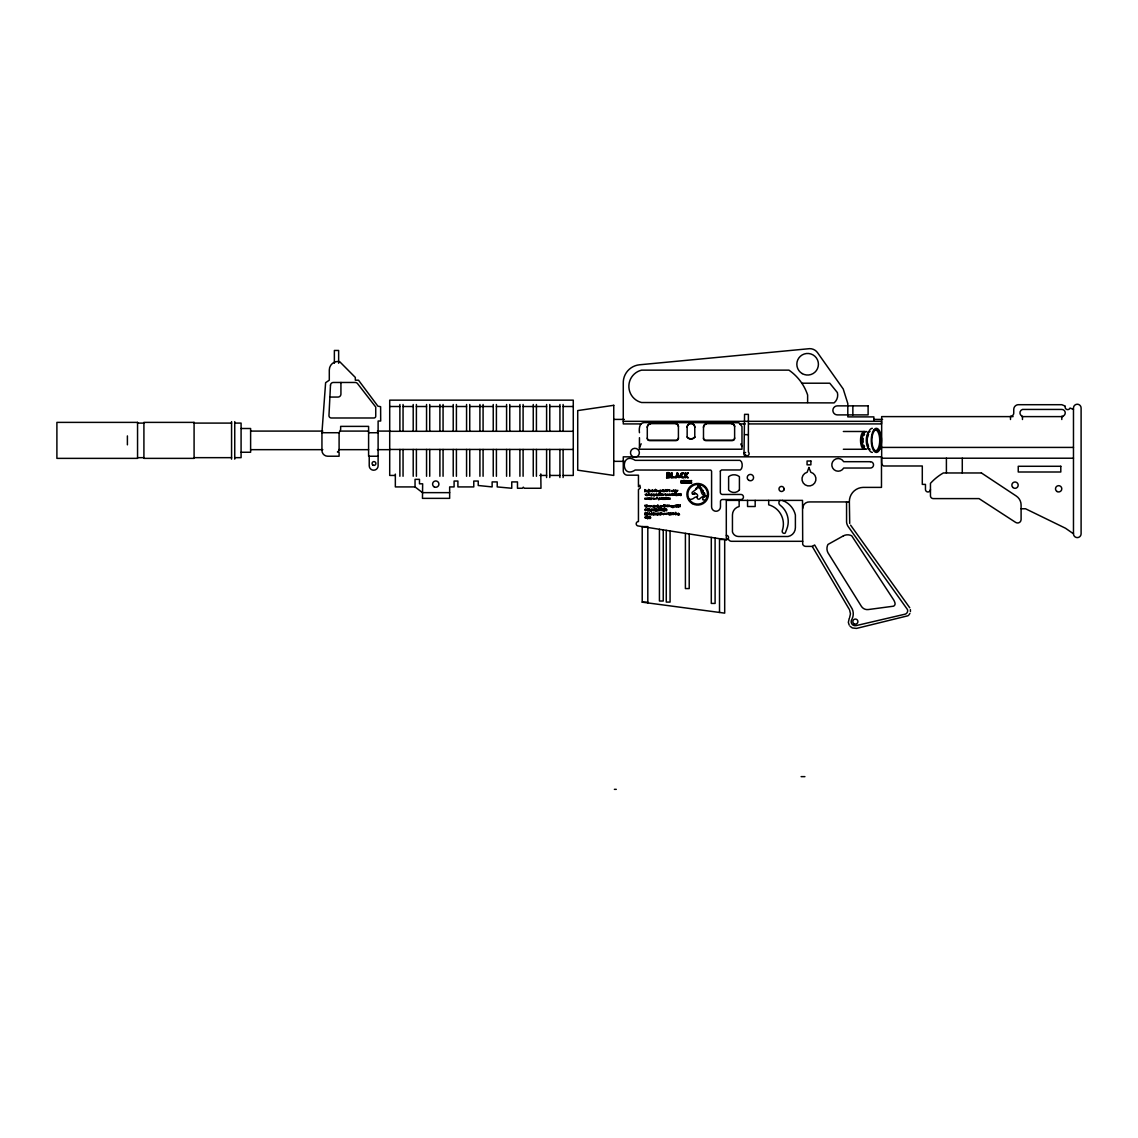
<?xml version="1.0" encoding="UTF-8"?>
<svg xmlns="http://www.w3.org/2000/svg" width="1138" height="1138" viewBox="0 0 1138 1138"><rect width="100%" height="100%" fill="white"/><g stroke="black" fill="none" stroke-linecap="round" stroke-linejoin="round"><path stroke-width="1.5" d="M846.558 501.929L846.572 522.143A9.559 9.559 0 0 0 848.308 526.738L907.484 609.57A3.613 3.613 0 0 1 905.393 614.107L855.932 625.658A4.026 4.026 0 0 1 851.338 620.452L852.149 618.773A11.565 11.565 0 0 0 852.149 608.844L814.637 544.988L812.233 546.396L805.875 546.396A3.442 3.442 0 0 1 802.703 544.291L802.518 500.379L726.3 500.379L726.3 539.753L638.446 525.998A2.219 2.219 0 0 1 636.199 523.779A2.219 2.219 0 0 1 638.446 521.56L638.446 489.568L640.381 487.903L639.883 485.257L638.446 486.78L638.446 475.186L627.024 475.186A4.367 4.367 0 0 1 623.268 470.876L623.268 456.836L881.481 456.836L881.481 487.391L863.059 487.391A14.154 14.154 0 0 0 849.361 501.531L849.716 523.423M673.71 505.727L672.416 506.211L673.696 505.784M639.456 437.703L639.428 449.226L741.976 449.226L741.976 426.494L738.775 422.71L643.866 422.582C639.2 423.037 638.93 429.268 639.456 432.725M910.428 611.561L910.386 609.612M378.115 456.238L368.598 456.238L368.598 426.38L340.646 426.38L340.646 429.567L339.096 432.725L339.096 450.748L337.445 451.942L339.096 452.398L339.096 456.224L327.716 456.224A5.775 5.775 0 0 1 321.94 450.449L321.94 432.725L325.61 382.695L329.295 380.192L329.295 370.035A8.578 8.578 0 0 1 339.665 361.656L355.326 377.432L355.326 380.192L358.498 380.192L377.887 406.152L380.618 406.707L380.689 421.017L378.115 421.017L378.115 465.769A4.452 4.452 0 0 1 373.677 470.207A4.452 4.452 0 0 1 369.224 465.769L369.224 456.238M683.298 481.73C686.499 485.812 682.572 478.159 684.479 480.72M784.068 488.956L783.726 490.236A2.546 2.546 0 0 1 779.573 490.592A2.546 2.546 0 0 1 780.654 486.566A2.546 2.546 0 0 1 784.068 488.956L783.726 490.236M639.456 447.675L641.163 443.792M744.024 452.682C742.431 458.102 751.891 456.238 748.377 451.814L748.377 414.346L744.565 414.346L744.024 452.682L745.603 452.526M687.167 481.189L685.93 481.445M682.629 480.705L682.245 481.616L682.715 480.819M683.668 473.28C683.198 470.705 676.925 477.775 683.483 477.917C683.597 477.078 678.746 474.19 683.497 473.664C682.843 471.26 679.301 476.253 682.387 477.121M681.378 482.825L681.463 480.805M650.851 506.04C652.928 506.054 649.741 507.32 651.505 506.04M671.477 513.736C673.554 513.764 670.339 515.045 672.131 513.736M681.008 482.896L681.306 480.577L681.349 483.053M687.252 481.417L687.096 483.181L686.086 481.872M677.423 473.052L679.201 477.633L676.939 476.893L675.773 477.647L677.338 472.697L678.973 477.32L678.575 476.267C674.18 479.823 678.333 472.398 677.38 473.038M688.931 482.683C687.11 478.415 690.766 482.612 688.191 482.498C689.287 484.66 688.718 480.364 689.087 480.563M706.229 499.198L707.224 496.822A9.872 9.872 0 0 0 695.972 484.546A9.872 9.872 0 0 0 689.6 499.923A9.872 9.872 0 0 0 706.229 499.198A2.831 2.831 0 0 1 702.687 499.639A2.304 2.304 0 0 1 704.479 497.022A2.347 2.347 0 0 0 701.933 497.022A11.679 11.679 0 0 0 699.913 498.686A1.622 1.622 0 0 1 697.196 497.022A2.006 2.006 0 0 0 695.19 493.778L693.355 494.248A3.343 3.343 0 0 1 692.16 493.807L692.075 492.427L695.773 489.596L696.627 487.519A3.314 3.314 0 0 1 697.836 487.434L698.348 485.001L698.775 486.708L700.467 485.869L698.988 487.804A3.314 3.314 0 0 1 700.553 489.596A23.699 23.699 0 0 1 701.307 492.014A6.344 6.344 0 0 0 707.224 496.822C706.499 495.371 702.701 494.134 703.81 493.252L704.82 493.479L702.957 492.327C700.012 489.667 704.109 492.583 703.327 490.649L700.923 488.714L701.705 488.131L698.988 487.804M849.617 617.564L850.47 613.809L849.617 610.053M685.93 482.825L685.816 480.649L687.252 481.004L686.698 480.549M686.74 481.346L686.015 481.36M849.261 618.261L848.351 622.372L849.19 625.075M674.493 477.291L671.818 477.32L672.032 472.967M682.629 482.825L682.259 480.777M688.106 477.633L685.645 475.3C685.46 482.156 685.403 468.401 685.83 474.574L688.191 472.839L686.114 475.314M664.222 499.212L664.009 498.06L663.881 499.326M690.467 481.815L690.553 482.683M683.597 477.291C680.197 478.942 680.567 470.947 683.582 473.209M909.888 613.425L908.821 615.061M653.013 514.703L653.866 512.513L653.98 514.703M652.316 490.464C654.691 489.468 651.505 494.248 652.06 490.037C651.477 488.984 653.909 492.569 652.316 490.563M661.619 494.319C662.714 493.195 662.999 495.997 661.633 495.485C660.068 490.521 663.326 497.135 661.619 494.418M648.888 491.644L648.703 489.454L648.56 491.588M666.768 477.804L667.266 472.853L669.727 473.095L670.14 475.983A3.115 3.115 0 0 1 670.126 476.808L669.272 477.846L666.626 477.96L667.081 472.668C670.951 471.16 671.207 478.771 667.266 477.32M646.64 494.333L647.693 495.485L646.128 495.286M657.778 490.478C658.575 491.445 657.437 491.516 657.778 490.578M656.825 494.333L657.878 495.485L656.356 495.485M678.49 513.551L679.542 514.703L678.02 514.703M685.304 472.91L685.645 474.859L688.134 472.882L685.716 475.072L688.021 477.917L685.83 476.409L685.673 477.818L684.848 477.647L685.304 473.124M685.787 480.549L685.759 483.195L685.574 480.848M654.279 499.127C652.302 499.824 653.496 496.211 654.179 499.141C657.266 498.586 654.108 497.861 654.364 499.269M651.206 514.504L650.026 514.632L650.011 513.48L652.031 514.703L651.804 512.513L651.334 514.646M676.043 494.319C679.671 495.656 673.412 495.869 674.678 494.176C675.744 498.444 675.759 489.653 676.271 495.485M674.293 490.563L674.663 491.644M657.095 513.636L657.465 514.703M690.553 481.616C694.009 480.464 688.191 479.681 690.041 483.195L691.548 482.683M682.459 481.9C682.174 484.375 683.127 482.384 681.378 481.701M674.293 490.478C676.783 488.927 676.285 493.935 674.037 491.317C673.198 487.733 673.184 494.034 672.871 490.393M657.095 513.551L658.575 513.281L659.016 514.703L656.626 514.703L657.024 513.252L657.323 514.703M676.043 494.418L676.399 495.485M690.297 480.663L690.112 483.124L690.368 480.649M648.802 495.329L647.821 494.689L649.058 493.295L649.3 495.357L648.119 494.475L648.802 495.215M650.04 506.865C649.058 504.262 650.41 506.581 650.04 506.751M670.111 495.414C669.414 494.262 670.012 492.484 670.211 495.215M685.83 474.205L688.035 472.725L685.83 474.333M660.068 514.632C659.158 509.141 663.895 516.922 660.467 513.636M646.64 494.418L646.996 495.485M656.825 494.418L657.181 495.485M678.49 513.636L678.717 514.703M683.91 483.024L684.493 480.805M644.962 514.632L645.218 512.954L646.014 514.703L646.882 512.954L646.768 514.632M651.761 510.791C650.04 507.121 654.677 509.426 651.576 510.862M687.878 480.791L689.514 482.754L688.049 482.939M650.296 499.255L650.267 497.875L650.851 499.269M654.592 506.951L654.578 505.557L655.161 507.022L652.828 507.022L653.226 505.557L653.511 506.965M660.709 506.965L660.808 505.557L661.391 507.022L657.408 507.022L657.807 504.817L658.105 506.965M693.042 494.176L693.682 493.721A2.248 2.248 0 0 1 695.56 493.38A2.39 2.39 0 0 0 694.479 493.152L692.829 494.12M908.11 615.729L856.487 628.418L852.305 627.934L850.029 626.241M663.852 510.777L663.852 508.842M673.511 490.208L674.521 491.588M675.929 514.646C677.224 511.118 673.525 512.086 675.631 514.703M663.298 499.255L663.127 497.903L664.393 497.989L664.848 499.269L665.317 497.875L665.531 499.326L662.316 499.326L662.288 498.046L663.027 499.326M648.461 489.596L647.906 491.588M689.144 482.683L688.177 481.246L689.002 482.683M645.63 494.646C644.919 493.28 645.573 496.097 645.63 494.546M653.44 494.646C652.529 493.195 653.838 496.339 653.44 494.546M648.432 506.168C647.522 504.689 648.916 508.089 648.432 506.083M662.302 506.168C661.434 504.717 662.629 508.003 662.302 506.083M650.723 513.864L650.324 514.532L650.723 513.722M670.111 506.168C669.258 504.731 670.41 507.961 670.111 506.083M665.986 513.864C665.175 512.584 666 515.372 665.986 513.764M674.322 513.864C673.511 512.584 674.393 515.272 674.322 513.764M655.957 508.828L655.061 509.71L656.014 510.806M672.103 494.134L672.302 495.158L672.387 494.134M653.084 514.646C655.957 515.557 653.767 511.801 653.98 514.646M686.954 481.53L685.93 480.748M668.703 474.788L668.703 473.693L667.65 473.693L667.65 474.788M651.861 495.428L651.733 494.219L651.832 495.485M675.545 491.588L675.517 490.364L675.375 491.644M668.931 477.106L669.756 476.281L668.931 475.2L667.48 475.2L667.48 477.106M644.862 491.588L644.862 489.61M656.171 510.806L655.957 508.771M658.717 508.828C658.987 511.005 657.679 511.915 658.205 509.099L657.394 510.862L656.526 509.099C657.551 511.218 655.246 511.73 654.862 509.938L653.795 510.862L654.805 509.838L653.838 508.771L654.976 509.596L656.697 508.771L657.451 510.407L658.788 508.771M646.199 495.428L646.64 494.034L646.868 495.485M656.384 495.428L656.825 494.034L657.053 495.485M653.667 506.965L654.094 505.557L654.336 507.022M678.049 514.646L678.419 513.252L678.717 514.646M660.552 513.636L660.894 512.769L660.765 514.703M669.813 499.326C671.221 497.093 667.864 497.989 669.685 499.269M658.262 506.965C657.693 504.774 660.524 506.894 660.566 507.022M648.191 518.444C647.024 520.237 646.484 515.201 648.247 516.581M649.741 517.577C653.34 518.985 646.91 514.661 649.883 518.558M801.835 383.207L829.787 383.207L837.383 392.582A10.128 10.128 0 0 1 834.083 402.895L641.576 402.525A16.672 16.672 0 0 1 641.576 370.135L788.933 370.135A48.92 48.92 0 0 1 807.624 395.014L807.624 402.525M329.892 397.062L337.986 397.062A2.945 2.945 0 0 0 340.931 394.118L340.931 382.468M389.708 406.508L399.879 406.508M403.051 406.508L413.208 406.508M416.394 406.508L426.551 406.508M429.723 406.508L453.223 406.508M456.409 406.508L466.566 406.508M469.738 406.508L493.238 406.508M496.41 406.508L506.581 406.508M509.753 406.508L519.91 406.508M523.096 406.508L546.596 406.508M549.768 406.508L559.924 406.508M563.111 406.508L573.268 406.508M1013.09 416.608L881.665 416.608L881.665 462.668A3.869 3.869 0 0 0 883.543 465.983L922.292 465.983L922.292 484.39L925.464 484.39L925.464 489.482A2.504 2.504 0 0 0 927.968 491.972A2.504 2.504 0 0 0 930.457 489.482M1021.967 416.608L1062.821 416.608M613.752 419.41L624.364 419.41M873.756 419.41L882.59 419.41M623.268 421.33L881.481 421.33L881.481 423.919L748.832 423.919M137.556 423.094L143.914 423.094M194.086 423.094L231.569 423.094M234.741 423.094L241.085 423.094L241.085 457.661L234.741 457.661M640.964 423.919L623.268 423.919L623.268 383.449A18.009 18.009 0 0 1 639.57 364.786L809.659 348.655A9.573 9.573 0 0 1 817.568 352.695L843.23 389.011L847.81 403.549L847.81 416.892L873.856 416.892L873.856 421.33M739.999 423.919L745.305 423.919M241.085 428.5L250.616 428.5L250.616 452.255L241.085 452.255M250.616 431.089L322.808 431.089M340.418 431.089L368.584 431.089M377.389 431.089L389.708 431.089M389.708 431.302L573.268 431.302M843.343 431.487L864.297 431.487M321.94 432.725L339.096 432.725M368.598 432.739L378.115 432.739M744.565 434.659L748.377 434.659M881.665 447.419L1073.475 447.419M843.343 449.268L864.297 449.268M389.708 449.453L573.268 449.453M250.616 449.666L322.808 449.666M338.655 449.666L368.584 449.666M377.389 449.666L389.708 449.666M137.556 457.661L143.914 457.661M194.086 457.661L231.569 457.661M881.665 458.216L1073.475 458.216M613.752 461.345L624.364 461.345M394.801 475.442L389.708 475.442L389.708 400.149L573.268 400.149L573.268 475.442L563.111 475.442M539.81 475.442L546.596 475.442M549.768 475.442L559.924 475.442M690.467 480.748L691.548 480.549M686.015 481.075L686.755 481.118M681.463 482.128L682.203 482.128M690.467 482.768L691.733 482.939L690.368 482.882M449.652 492.64L422.468 492.64L415.043 486.922L395.341 486.922L395.341 474.105M644.777 489.61C647.607 491.36 646.427 490.378 647.849 491.644M667.209 489.61C669.485 490.364 665.175 493.394 665.716 489.61C666.271 489.639 667.465 493.679 667.281 489.61M644.777 491.644C646.697 490.976 644.933 488.586 646.299 491.644L649.57 491.644L648.688 489.582M664.905 494.134L665.716 495.471L665.104 494.162M849.361 501.929L809.687 501.929A6.501 6.501 0 0 0 802.703 508.416M663.639 504.988C668.49 504.234 662.487 509.966 663.824 505.002M649.186 508.828C650.438 508.359 649.812 511.431 650.794 510.862L649.186 510.862L649.186 508.771M1021.099 508.771L1025.551 508.771L1065.509 528.245L1073.475 533.793A3.812 3.812 0 0 0 1077.288 537.605A3.812 3.812 0 0 0 1081.1 533.793L1081.1 408.044A3.812 3.812 0 0 0 1077.288 404.232A3.812 3.812 0 0 0 1073.475 408.044L1073.475 533.793M663.667 510.862C667.992 509.568 662.729 512.285 664.251 508.885C667.949 509.155 659.542 509.155 663.212 509.027L662.586 510.905L663.454 508.771M645.502 514.703L644.777 514.703M647.465 514.703L646.583 514.703M660.765 514.646L659.869 514.646M669.116 514.703L668.39 512.669L669.741 514.248L671.079 512.612L671.079 514.703M671.079 514.646L670.182 514.703L670.481 512.954L669.67 514.703L668.817 512.954L669.03 514.646M802.703 541.304L731.578 541.304A3.442 3.442 0 0 1 728.22 538.644M647.807 602.912L647.807 526.595L642.216 526.595L642.216 602.173L647.807 602.173M801.109 776.642L804.922 776.642M614.378 789.345L616.284 789.345M649.585 517.477L650.011 516.609L649.812 518.501M650.026 499.326L649.3 498.046L649.329 499.326L651.519 499.369L651.875 497.875L651.021 499.354M695.773 489.027L696.925 488.501A1.679 1.679 0 0 1 695.773 489.312M647.764 518.43L647.664 516.581M642.216 602.173L724.693 613.14L724.693 539.497L719.515 539.497L719.515 612.443M647.394 514.646L647.465 512.669L646.128 514.248L645.075 512.982M668.931 473.067L669.756 473.892L668.931 474.959L667.48 474.959L667.48 473.067M1073.475 409.438L1070.033 408.044A2.546 2.546 0 0 1 1066.719 409.438A2.546 2.546 0 0 1 1065.324 406.124L1061.797 404.701L1017.969 404.701A4.78 4.78 0 0 0 1013.745 409.438L1013.745 413.25A3.243 3.243 0 0 1 1010.501 416.295L1010.501 419.509M683.995 482.868C683.54 478.06 684.279 483.394 683.284 481.872M685.858 476.125L687.395 476.936L685.787 475.627M740.767 443.991L741.976 446.437M850.598 525.144L909.746 607.777M812.233 546.396L849.261 609.356M677.736 475.869L677.736 473.92L677.935 475.869M677.565 513.736C675.303 513.366 679.144 515.855 676.911 513.821M654.407 490.663C652.117 490.25 655.929 492.839 653.753 490.763M650.637 490.663C648.347 490.265 652.174 492.839 649.983 490.763M648.532 513.736C646.256 513.224 650.04 515.927 647.878 513.821M645.075 505.286L646.128 506.566L646.882 504.931C648.489 505.514 646.071 509.198 646.882 505.258L646.071 507.022L645.218 505.258L645.218 506.652M1061.797 419.509L1061.797 416.295A3.428 3.428 0 0 0 1065.225 412.866A3.428 3.428 0 0 0 1061.797 409.438L1022.465 409.438A3.585 3.585 0 0 0 1022.465 416.295L1022.465 419.509M962.279 458.216L962.279 472.967M946.403 458.216L946.403 472.967M852.86 405.868L852.86 414.901M768.691 500.379L768.691 504.817A19.972 19.972 0 0 1 782.275 530.678A2.02 2.02 0 0 0 785.234 533.082L786.842 528.928A20.541 20.541 0 0 0 780.071 505.116A2.959 2.959 0 0 1 780.071 500.379M755.177 500.379L755.177 506.51L747.552 506.51L747.552 500.379M745.603 454.503L745.603 455.314M739.145 500.379L739.145 506.51A8.706 8.706 0 0 0 732.445 514.973L732.445 531.944A6.387 6.387 0 0 0 738.562 536.496L788.108 536.496A8.962 8.962 0 0 0 795.391 527.676L795.391 514.973A20.342 20.342 0 0 0 782.19 500.379M715.105 538.004L715.105 603.425L711.293 603.425L711.293 537.406M689.215 533.95L689.215 588.574L685.403 588.574L685.403 533.352M670.069 530.948L670.069 602.087L666.271 602.087L666.271 530.351M663.241 529.881L663.241 601.02L659.428 601.02L659.428 529.284M650.964 495.485C650.708 494.162 650.979 493.593 652.316 494.561C651.918 498.43 648.674 491.815 650.822 495.485M563.111 404.488L563.111 431.302M563.111 449.453L563.111 477.533M559.924 404.488L559.924 431.302M559.924 449.453L559.924 477.533M549.768 404.488L549.768 431.302M549.768 449.453L549.768 477.533M546.596 404.488L546.596 431.302M546.596 449.453L546.596 477.533M540.792 473.92L540.977 488.259L524.277 488.259L523.309 487.192L522.342 488.259L517.477 488.259L517.477 481.915L511.759 481.915L511.759 488.259L497.206 486.922L497.206 481.915L492.128 481.915L492.128 486.922L478.23 485.499L478.23 481.047L473.778 481.047L473.778 486.922L457.903 486.922L457.903 481.047L454.09 481.047L454.09 486.922L449.652 486.922L449.652 498.359L422.468 498.359L422.653 483.806L419.481 483.806L419.481 479.354L415.043 479.354L415.043 486.922M536.425 404.488L536.425 431.302M536.425 449.453L536.425 476.267M533.253 404.488L533.253 431.302M533.253 449.453L533.253 476.267M523.096 404.488L523.096 431.302M523.096 449.453L523.096 476.267M519.91 404.488L519.91 431.302M519.91 449.453L519.91 476.267M509.753 404.488L509.753 431.302M509.753 449.453L509.753 476.267M506.581 404.488L506.581 431.302M506.581 449.453L506.581 476.267M496.41 404.488L496.41 431.302M496.41 449.453L496.41 476.267M493.238 404.488L493.238 431.302M493.238 449.453L493.238 476.267M483.081 404.488L483.081 431.302M483.081 449.453L483.081 476.267M479.909 404.488L479.909 431.302M479.909 449.453L479.909 476.267M469.738 404.488L469.738 431.302M469.738 449.453L469.738 476.267M466.566 404.488L466.566 431.302M466.566 449.453L466.566 476.267M456.409 404.488L456.409 431.302M456.409 449.453L456.409 476.267M453.223 404.488L453.223 431.302M453.223 449.453L453.223 476.267M443.066 404.488L443.066 431.302M443.066 449.453L443.066 476.267M439.894 404.488L439.894 431.302M439.894 449.453L439.894 476.267M429.723 404.488L429.723 431.302M429.723 449.453L429.723 476.267M426.551 404.488L426.551 431.302M426.551 449.453L426.551 476.267M416.394 404.488L416.394 431.302M416.394 449.453L416.394 476.267M413.208 404.488L413.208 431.302M413.208 449.453L413.208 476.267M403.051 404.488L403.051 431.302M403.051 449.453L403.051 476.267M399.879 404.488L399.879 431.302M399.879 449.453L399.879 476.267M338.64 363.264L338.64 350.461L334.373 350.461L334.373 363.264M234.741 421.615L234.741 459.14M231.569 421.615L231.569 459.14M127.399 435.911L127.399 444.844M726.3 535.301A2.219 2.219 0 0 1 728.519 537.534A2.219 2.219 0 0 1 726.3 539.753M647.294 427.433A3.613 3.514 0 0 1 648.034 425.285M648.347 424.943A3.613 3.514 0 0 1 650.438 423.948M676.641 424.133A2.873 2.788 0 0 1 678.419 426.707M732.118 423.933A2.873 2.788 0 0 1 734.622 426.707M703.497 427.433A3.613 3.514 0 0 1 706.172 424.033M687.153 427.362A3.812 3.713 0 0 1 687.665 425.498M688.262 424.73A3.812 3.713 0 0 1 689.059 424.147M689.969 423.777A3.812 3.713 0 0 1 691.947 423.777M692.871 424.147A3.812 3.713 0 0 1 694.777 427.362M678.419 437.917A2.447 2.39 0 0 1 675.958 440.306L649.613 440.306A2.319 2.248 0 0 1 647.294 438.045M694.777 436.949A4.765 4.637 0 0 1 687.153 436.949M734.622 437.917A2.447 2.39 0 0 1 732.161 440.306L705.816 440.306A2.319 2.248 0 0 1 703.497 438.045M865.278 448.969A8.891 3.77 -90 0 1 860.527 440.378A8.891 3.77 -90 0 1 865.278 431.786M864.297 447.334A6.956 2.959 -90 0 1 861.338 440.378A6.956 2.959 -90 0 1 864.297 433.422M864.553 446.409A6.956 2.959 -90 0 1 863.941 445.299M863.173 442.184A6.956 2.959 -90 0 1 863.173 438.571M863.941 435.456A6.956 2.959 -90 0 1 864.553 434.346M867 448.969A8.891 3.77 -90 0 1 862.248 440.378A8.891 3.77 -90 0 1 867 431.786M870.044 449.268A8.891 3.77 -90 0 1 866.274 440.378A8.891 3.77 -90 0 1 870.044 431.487M868.579 446.409A6.956 2.959 -90 0 1 868.579 434.346M872.348 452.426A12.049 5.107 90 0 1 867.241 440.378A12.049 5.107 90 0 1 872.348 428.329M874.055 430.121A10.626 4.509 -90 0 1 879.731 440.378A10.626 4.509 -90 0 1 874.055 450.634M697.196 497.022A3.798 3.798 0 0 0 694.066 497.96A5.405 5.405 0 0 1 689.144 499.198M660.381 490.35L659.087 490.834L660.339 490.421M674.606 477.491L671.192 477.96L671.491 472.711L672.202 476.936L674.606 477.491M656.967 497.462C654.848 500.307 658.461 498.444 656.967 497.462M669.599 473.977L669.059 474.788L669.599 473.977M669.599 476.125L669.059 476.936L669.599 476.125M676.569 505.756C677.38 509.397 677.224 502.185 676.271 506.211C677.608 509.155 677.892 503.024 676.569 505.756M678.148 505.756C678.959 509.397 678.803 502.185 677.85 506.211C679.187 509.141 679.486 503.024 678.148 505.756M658.546 514.39L658.233 513.451L658.546 514.39M671.705 506.695C669.258 506.922 672.259 504.148 671.705 506.695M645.061 499.013C647.92 500.179 644.193 496.353 645.061 499.013M655.147 491.317L655.403 489.44L655.147 491.317M330.489 385.17L328.967 415.526A2.333 2.333 0 0 0 331.3 417.987L373.975 417.987A1.778 1.778 0 0 0 375.739 416.224L375.739 407.048L357.56 383.62A2.973 2.973 0 0 0 355.198 382.468L333.32 382.468A2.845 2.845 0 0 0 330.489 385.17M647.309 509.596C648.091 513.224 649.4 506.993 647.309 509.596M667.906 506.652L669.158 504.988L668.205 506.126L666.953 504.931L667.906 506.652M645.203 517.292C646.484 518.245 647.664 518.515 644.848 517.719C645.872 515.685 647.664 516.467 645.203 517.292M661.477 499.013L661.733 497.875L661.477 499.013M666.74 514.39L666.996 513.252L666.74 514.39M644.848 509.668C646.085 513.48 647.28 506.168 644.848 509.668M680.424 475.186C681.349 481.431 681.292 469.553 680.453 475.044M720.34 471.075L720.326 492.142A2.176 2.176 0 0 0 722.488 494.461L740.909 494.461A2.546 2.546 0 0 1 743.455 497.007A2.546 2.546 0 0 1 740.909 499.539L722.488 499.539A2.077 2.077 0 0 0 720.482 501.104L720.482 506.823A4.452 4.452 0 0 1 716.044 511.261A4.452 4.452 0 0 1 711.591 506.823L711.591 471.246L710.852 470.108L635.189 470.022C620.694 479.61 620.694 450.762 635.189 460.349L739.999 460.349C743.043 461.587 742.801 468.899 740.269 469.966L721.563 469.966L720.34 471.075M648.02 498.472C649.073 500.976 649.016 496.595 648.219 498.444L648.02 498.472M659.713 498.572C658.39 498.956 657.935 498.046 658.774 499.895C659.784 499.34 658.418 496.808 659.713 498.572M659.955 498.472C661.022 500.976 660.965 496.581 660.154 498.444L659.955 498.472M662.842 494.617C663.838 497.093 664.165 492.982 662.842 494.617M667.85 494.617C668.831 497.121 669.244 492.939 667.85 494.617M659.528 510.493L659.784 508.729L659.528 510.493M679.969 506.652L680.225 504.888L679.969 506.652M684.55 481.843L684.322 482.74L684.109 480.777L684.109 482.74L684.223 480.819L684.109 482.683L684.137 481.033L684.55 481.843M665.403 505.969C664.123 508.971 664.137 502.953 665.403 505.969M648.987 509.81C646.782 513.523 646.768 506.14 648.987 509.81M646.597 498.458C647.408 500.706 648.148 496.68 646.597 498.458M656.085 506.154C656.953 508.458 657.522 504.29 656.085 506.154M657.167 490.905C655.616 493.479 655.701 488.458 657.167 490.905M656.455 513.978C655.033 516.538 654.947 511.531 656.455 513.978M659.357 494.746C657.864 497.292 657.878 492.313 659.357 494.746M664.805 490.905C663.283 493.465 663.312 488.458 664.805 490.905M668.831 498.6C667.281 501.161 667.38 496.14 668.831 498.6M678.575 494.746C677.167 497.263 677.082 492.327 678.575 494.746M656.882 491.019C655.943 492.882 656.185 488.743 656.882 491.019M656.171 514.091C655.218 515.912 655.488 511.83 656.171 514.091M659.073 494.874C657.992 496.652 658.461 492.612 659.073 494.874M664.521 491.019C663.582 492.882 663.824 488.743 664.521 491.019M668.547 498.714C667.636 500.578 667.85 496.424 668.547 498.714M678.291 494.874C677.21 496.652 677.693 492.612 678.291 494.874M666.584 509.411C666.939 513.665 665.758 507.121 666.584 509.411M675.616 505.571C675.872 509.838 674.806 503.266 675.616 505.571M668.988 489.937C669.585 494.418 670.737 488.43 669.016 489.838M661.548 491.246C660.239 492.839 661.107 488.302 661.548 491.246M667.608 495.101C666.271 496.666 667.252 492.185 667.608 495.101M660.353 491.772C658.66 493.508 658.717 489.966 660.353 491.772M673.696 507.15C671.946 508.914 672.032 505.372 673.696 507.15M666.811 499.013L667.067 497.875L666.811 499.013M674.109 495.158L674.365 494.034L674.109 495.158M659.912 490.748L659.912 490.748M673.241 506.126L673.241 506.126M648.461 517.093L647.664 517.52L648.518 517.093M665.047 509.411L664.251 509.71L665.104 509.411M671.747 490.535L672.544 491.602L671.733 490.606M671.448 491.189L672.217 491.431L671.491 491.09M653.269 498.842L653.312 498.757M654.037 495.94L655.502 494.134L654.834 495.115L653.952 494.077L654.066 495.884M676.328 492.085L677.793 490.279L677.138 491.26L676.256 490.222L676.37 492.043M669.13 476.509L667.665 476.936L667.665 475.84L669.13 476.509M672.8 494.191L673.113 495.115C674.123 492.029 673.255 497.178 672.658 494.617C671.946 497.15 670.936 492.398 672.828 494.162M650.011 490.506L650.95 490.763L650.011 490.506M647.906 513.579L648.845 513.821L647.991 513.466M653.795 490.506L654.734 490.763L653.795 490.506M676.954 513.579L677.892 513.821L676.954 513.579M664.763 513.423L664.393 514.362C662.672 512.2 665.303 514.789 664.763 513.423M677.38 473.18L676.029 477.718L677.38 473.18M659.201 491.787L660.239 491.829L659.201 491.787M672.544 507.164L673.582 507.207L672.544 507.164M677.736 473.351L676.925 476.054L678.504 476.054L677.736 473.351M661.633 509.027C660.993 513.878 660.268 507.392 661.633 509.027M808.933 467.505L807.155 472.242A6.984 6.984 0 0 0 803.243 482.996A6.984 6.984 0 0 0 814.694 482.996A6.984 6.984 0 0 0 810.782 472.242L808.933 467.505M687.067 482.996L686.314 481.545C688.718 484.959 685.332 480.435 686.541 482.484L686.285 481.758L687.11 482.981M649.4 512.825L649.471 514.732L649.442 512.825M659.926 493.608L659.997 495.499L659.926 493.608M662.913 489.767L662.985 491.659L662.956 489.767M666.071 497.448L666.128 499.354L666.114 497.448M680.723 493.608L680.794 495.499L680.723 493.608M672.999 512.825L673.07 514.732L673.056 512.825M671.676 477.377L671.676 473.18L671.676 477.377M681.477 473.024L681.477 473.024M678.504 476.424L678.305 477.32L678.504 476.424M679.77 495.229L678.689 494.134L679.77 495.13M663.013 514.447L661.932 513.352L663.013 514.362M843.457 535.813L827.952 544.462A8.976 8.976 0 0 0 827.952 552.727L861.366 606.312A7.041 7.041 0 0 0 868.266 609.555L893.458 606.198A2.603 2.603 0 0 0 895.009 603.168A11.522 11.522 0 0 0 893.458 599.584L851.722 535.813A8.976 8.976 0 0 0 843.457 535.813M666.484 495.357L665.758 494.134L666.455 495.3M680.268 495.357L679.542 494.134L680.268 495.357M663.497 514.575L662.785 513.352L663.482 514.518M613.752 405.313L577.72 410.576L577.72 470.179L613.752 475.442L613.752 405.313M868.109 405.868L837.383 405.868A4.509 4.509 0 0 0 832.874 410.391A4.509 4.509 0 0 0 837.383 414.901L868.109 414.901L868.109 405.868M137.556 422.383L56.9 422.383L56.9 458.372L137.556 458.372L137.556 422.383M194.086 422.383L143.914 422.383L143.914 458.372L194.086 458.372L194.086 422.383M675.545 423.621L650.908 423.621A3.613 3.514 0 0 0 647.294 427.134L647.294 438.343A2.319 2.248 0 0 0 649.613 440.591L675.958 440.591A2.447 2.39 0 0 0 678.419 438.201L678.419 426.409A2.873 2.788 0 0 0 675.545 423.621M731.748 423.621L707.111 423.621A3.613 3.514 0 0 0 703.497 427.134L703.497 438.343A2.319 2.248 0 0 0 705.816 440.591L732.161 440.591A2.447 2.39 0 0 0 734.622 438.201L734.622 426.409A2.873 2.788 0 0 0 731.748 423.621M810.882 461.018L807.07 461.018L807.07 464.83L810.882 464.83L810.882 461.018M870.342 461.687L843.671 461.687A6.344 6.344 0 0 0 834.083 459.994A6.344 6.344 0 0 0 834.083 469.724A6.344 6.344 0 0 0 843.671 468.031L870.342 468.031A3.172 3.172 0 0 0 873.529 464.859A3.172 3.172 0 0 0 870.342 461.687M1060.801 466.281L1018.24 466.281L1018.24 472L1060.801 472L1060.801 466.281M981.425 472.967L943.317 472.967A53.984 53.984 0 0 0 930.457 483.337L930.457 496.04A2.845 2.845 0 0 0 933.288 498.6L979.021 498.6L1015.75 522.456A3.471 3.471 0 0 0 1021.099 519.554L1021.099 505.03A10.768 10.768 0 0 0 1016.277 496.04L981.425 472.967M666.797 506.197L666 506.424L666.797 506.197M689.073 482.583L688.334 481.744L689.031 482.626M686.669 482.583L686.186 481.815L686.669 482.583M739.415 489.98L739.415 476.651A8.606 8.606 0 0 0 728.619 476.651L728.619 489.98A7.013 7.013 0 0 0 739.415 489.98M694.777 437.248L694.777 427.063A3.812 3.713 0 0 0 690.965 423.35A3.812 3.713 0 0 0 687.153 427.063L687.153 437.248A4.765 4.637 0 0 0 694.777 437.248M854.097 623.809A2.546 2.546 0 0 0 857.91 621.604A2.546 2.546 0 0 0 854.097 619.399A2.546 2.546 0 0 0 854.097 623.809M748.818 480.336A3.172 3.172 0 0 0 753.584 477.59A3.172 3.172 0 0 0 748.818 474.831A3.172 3.172 0 0 0 748.818 480.336M632.7 456.594A4.452 4.452 0 0 0 639.371 452.739A4.452 4.452 0 0 0 632.7 448.898A4.452 4.452 0 0 0 632.7 456.594M802.233 373.605A10.797 10.797 0 0 0 818.421 364.245A10.797 10.797 0 0 0 802.233 354.9A10.797 10.797 0 0 0 802.233 373.605M434.175 486.865A3.172 3.172 0 0 0 438.927 484.119A3.172 3.172 0 0 0 434.175 481.36A3.172 3.172 0 0 0 434.175 486.865M373.022 465.143A1.906 1.906 0 0 0 375.867 463.493A1.906 1.906 0 0 0 373.022 461.843A1.906 1.906 0 0 0 373.022 465.143M879.987 448.898A12.049 5.107 -90 0 0 877.697 428.741A12.049 5.107 -90 0 0 871.438 443.493A12.049 5.107 -90 0 0 879.987 448.898M880.286 445.683A10.626 4.509 -90 0 0 876.374 429.751A10.626 4.509 -90 0 0 872.476 445.683A10.626 4.509 -90 0 0 880.286 445.683M692.288 503.622A10.797 10.797 0 0 0 708.49 494.276A10.797 10.797 0 0 0 692.288 484.916A10.797 10.797 0 0 0 692.288 503.622M1057.074 491.531A3.144 3.144 0 0 0 1061.797 488.799A3.144 3.144 0 0 0 1057.074 486.082A3.144 3.144 0 0 0 1057.074 491.531M1012.777 487.405A3.172 3.172 0 0 0 1018.083 485.983A3.172 3.172 0 0 0 1014.2 482.099A3.172 3.172 0 0 0 1012.777 487.405"/></g></svg>
